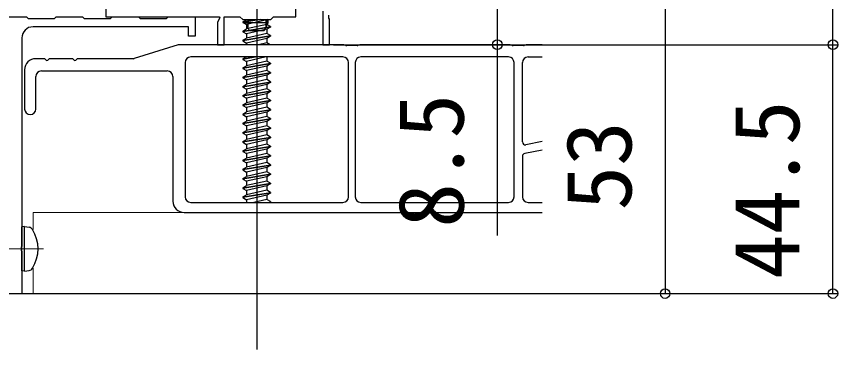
# Model space of a CAD drawing. Units: millimetres, scale not verified. Extents: x -700 to 700, y -1044 to 1037.
# Drawn here: x -446 to -299, y -21.7 to 37.9 of the extents above; entities that cross this region are included whole.
import ezdxf
from ezdxf.enums import TextEntityAlignment as Align

# ---------------------------------------------------------------- set-up
doc = ezdxf.new("R2010")
doc.units = ezdxf.units.MM
doc.header["$LTSCALE"] = 6
for name, color, linetype in [('0-3_YKK_11', 7, 'Continuous'), ('0-6_YKK_13', 4, 'Continuous'), ('0-7_YKK_D', 6, 'Continuous')]:
    doc.layers.add(name, color=color, linetype=linetype)
doc.layers.add('0-5_YKK_12', color=2, linetype='Continuous', lineweight=18)
doc.styles.add('ＭＳ ゴシック', font='')
doc.styles.get('ＭＳ ゴシック').set_extended_font_data('MS Gothic')

msp = doc.modelspace()

# ---------------------------------------------------------------- linework, layer by layer
at = {"layer": '0-3_YKK_11'}
for points in [[(-429.998, 41.301), (-429.998, 37.801)], [(-429.998, 37.801), (-409.714, 37.801), (-409.583, 37.574), (-409.998, 36.854), (-409.998, 32.801), (-408.798, 32.801), (-408.798, 37.801), (-405.998, 37.801), (-405.498, 37.301), (-400.498, 37.301), (-399.998, 37.801), (-395.998, 37.801), (-395.998, 39.801), (-392.198, 39.801)], [(-391.198, 38.801), (-391.198, 32.801), (-389.998, 32.801), (-389.998, 37.342), (-390.118, 37.526), (-390.118, 38.076)], [(-449.998, 37.801), (-444.148, 37.801), (-443.848, 37.501), (-439.148, 37.501), (-438.848, 37.801), (-434.148, 37.801), (-433.848, 37.501), (-429.148, 37.501), (-428.848, 37.801), (-424.148, 37.801), (-423.848, 37.501), (-419.148, 37.501), (-418.848, 37.801), (-413.998, 37.801), (-413.998, 34.301), (-415.198, 34.301), (-415.198, 36.001), (-442.998, 36.001)], [(-444.998, 34.001), (-444.998, -3.241), (-445.118, -3.424), (-445.118, -3.974), (-444.998, -4.158), (-444.998, -11.699)]]:
    msp.add_lwpolyline(points, dxfattribs=at)
msp.add_arc((-442.998, 34.001), 2, 90, 180, dxfattribs=at)
at = {"layer": '0-5_YKK_12'}
for p, q in [((-352, 2.801), (-442.998, 2.801)), ((-442.998, -0.258), (-442.998, 2.801)), ((-441.098, -3.699), (-461.998, -3.699)), ((-442.998, -11.699), (-442.998, -7.141))]:
    msp.add_line(p, q, dxfattribs=at)
at = {"layer": '0-6_YKK_13'}
for p, q in [((-402.998, 44.801), (-402.998, 34.813)), ((-402.998, 43.401), (-402.998, -21.699)), ((-402.286, 37.301), (-405.47, 36.77)), ((-405.47, 36.888), (-402.993, 37.301)), ((-405.47, 36.888), (-404.823, 37.261)), ((-405.47, 36.888), (-405.47, 36.77)), ((-405.47, 36.77), (-404.823, 36.396)), ((-404.998, 37.301), (-404.998, 36.701)), ((-404.823, 37.301), (-404.823, 37.261)), ((-401.174, 37.22), (-404.823, 36.396)), ((-404.619, 37.301), (-404.619, 35.943)), ((-401.377, 37.301), (-401.377, 35.943)), ((-401.035, 37.301), (-401.174, 37.22)), ((-401.174, 37.22), (-401.174, 36.438)), ((-400.998, 37.301), (-400.998, 36.701)), ((-405.47, 35.24), (-400.527, 36.064)), ((-400.527, 35.946), (-405.47, 35.122)), ((-405.47, 35.24), (-404.823, 35.614)), ((-400.998, 36.701), (-404.998, 36.701)), ((-404.298, 35.301), (-404.998, 36.701)), ((-401.174, 36.438), (-404.823, 35.614)), ((-404.823, 36.396), (-404.823, 35.614)), ((-401.698, 35.301), (-404.298, 35.301)), ((-400.998, 36.701), (-401.698, 35.301)), ((-400.527, 36.064), (-401.174, 36.438)), ((-401.174, 35.572), (-401.174, 34.79)), ((-400.527, 36.064), (-400.527, 35.946)), ((-405.47, 35.24), (-405.47, 35.122)), ((-405.47, 35.122), (-404.823, 34.748)), ((-405.47, 33.592), (-400.527, 34.416)), ((-400.527, 34.298), (-405.47, 33.474)), ((-405.47, 33.592), (-404.823, 33.966)), ((-401.174, 34.79), (-404.823, 33.966)), ((-404.823, 34.748), (-404.823, 33.966)), ((-400.527, 34.416), (-401.174, 34.79)), ((-401.174, 33.924), (-401.174, 33.142)), ((-400.527, 34.416), (-400.527, 34.298)), ((-417.071, 32.778), (-424.926, 30.323)), ((-387.572, 32.801), (-416.922, 32.801)), ((-405.47, 33.592), (-405.47, 33.474)), ((-405.47, 33.474), (-404.823, 33.101)), ((-404.823, 33.101), (-404.823, 32.801)), ((-387.069, 32.672), (-387.428, 32.78)), ((-385.072, 32.651), (-386.925, 32.651)), ((-384.569, 32.78), (-384.928, 32.672)), ((-357.822, 32.801), (-384.425, 32.801)), ((-357.319, 32.672), (-357.678, 32.78)), ((-355.322, 32.651), (-357.175, 32.651)), ((-354.819, 32.78), (-355.178, 32.672)), ((-352, 32.801), (-354.675, 32.801)), ((-441.018, 30.301), (-442.498, 30.301)), ((-436.018, 30.301), (-439.979, 30.301)), ((-425.075, 30.301), (-434.979, 30.301)), ((-415.798, 29.601), (-415.798, 5.601)), ((-387.598, 30.601), (-414.798, 30.601)), ((-402.937, 30.601), (-405.47, 30.179)), ((-405.47, 30.296), (-403.644, 30.601)), ((-405.47, 30.296), (-404.943, 30.601)), ((-405.47, 30.296), (-405.47, 30.179)), ((-405.47, 30.179), (-404.823, 29.805)), ((-405.47, 28.648), (-400.527, 29.472)), ((-401.298, 30.601), (-404.823, 29.805)), ((-401.174, 29.846), (-404.823, 29.022)), ((-404.823, 29.805), (-404.823, 29.022)), ((-401.174, 30.601), (-401.174, 29.846)), ((-400.527, 29.472), (-401.174, 29.846)), ((-400.527, 29.472), (-400.527, 29.355)), ((-386.598, 5.601), (-386.598, 29.601)), ((-385.398, 29.601), (-385.398, 5.601)), ((-357.998, 30.601), (-384.398, 30.601)), ((-356.998, 5.601), (-356.998, 29.601)), ((-355.498, 15.411), (-355.498, 29.601)), ((-354.498, 30.601), (-352, 30.601)), ((-444.498, 28.301), (-444.498, 21.301)), ((-441.498, 28.101), (-418.998, 28.101)), ((-400.527, 29.355), (-405.47, 28.531)), ((-405.47, 28.648), (-404.823, 29.022)), ((-405.47, 28.648), (-405.47, 28.531)), ((-405.47, 28.531), (-404.823, 28.157)), ((-401.174, 28.198), (-404.823, 27.374)), ((-404.823, 28.157), (-404.823, 27.374)), ((-401.174, 28.981), (-401.174, 28.198)), ((-400.527, 27.824), (-401.174, 28.198)), ((-442.498, 21.301), (-442.498, 27.101)), ((-417.998, 27.101), (-417.998, 4.801)), ((-405.47, 27.001), (-400.527, 27.824)), ((-400.527, 27.707), (-405.47, 26.883)), ((-405.47, 27.001), (-404.823, 27.374)), ((-405.47, 27.001), (-405.47, 26.883)), ((-405.47, 26.883), (-404.823, 26.509)), ((-401.174, 26.55), (-404.823, 25.726)), ((-404.823, 26.509), (-404.823, 25.726)), ((-401.174, 27.333), (-401.174, 26.55)), ((-400.527, 26.177), (-401.174, 26.55)), ((-400.527, 27.824), (-400.527, 27.707)), ((-405.47, 25.353), (-400.527, 26.177)), ((-400.527, 26.059), (-405.47, 25.235)), ((-405.47, 25.353), (-404.823, 25.726)), ((-405.47, 25.353), (-405.47, 25.235)), ((-405.47, 25.235), (-404.823, 24.861)), ((-401.174, 25.685), (-401.174, 24.902)), ((-400.527, 26.177), (-400.527, 26.059)), ((-405.47, 23.705), (-400.527, 24.529)), ((-400.527, 24.411), (-405.47, 23.587)), ((-405.47, 23.705), (-404.823, 24.079)), ((-405.47, 23.705), (-405.47, 23.587)), ((-405.47, 23.587), (-404.823, 23.213)), ((-401.174, 24.902), (-404.823, 24.079)), ((-404.823, 24.861), (-404.823, 24.079)), ((-400.527, 24.529), (-401.174, 24.902)), ((-401.174, 24.037), (-401.174, 23.255)), ((-400.527, 24.529), (-400.527, 24.411)), ((-405.47, 22.057), (-400.527, 22.881)), ((-400.527, 22.763), (-405.47, 21.939)), ((-405.47, 22.057), (-404.823, 22.431)), ((-405.47, 22.057), (-405.47, 21.939)), ((-401.174, 23.255), (-404.823, 22.431)), ((-404.823, 23.213), (-404.823, 22.431)), ((-400.527, 22.881), (-401.174, 23.255)), ((-401.174, 22.389), (-401.174, 21.607)), ((-400.527, 22.881), (-400.527, 22.763)), ((-405.47, 21.939), (-404.823, 21.565)), ((-405.47, 20.409), (-400.527, 21.233)), ((-400.527, 21.115), (-405.47, 20.291)), ((-405.47, 20.409), (-404.823, 20.783)), ((-401.174, 21.607), (-404.823, 20.783)), ((-404.823, 21.565), (-404.823, 20.783)), ((-400.527, 21.233), (-401.174, 21.607)), ((-401.174, 20.741), (-401.174, 19.959)), ((-400.527, 21.233), (-400.527, 21.115)), ((-405.47, 20.409), (-405.47, 20.291)), ((-405.47, 20.291), (-404.823, 19.918)), ((-405.47, 18.761), (-400.527, 19.585)), ((-400.527, 19.467), (-405.47, 18.643)), ((-405.47, 18.761), (-404.823, 19.135)), ((-401.174, 19.959), (-404.823, 19.135)), ((-404.823, 19.918), (-404.823, 19.135)), ((-400.527, 19.585), (-401.174, 19.959)), ((-400.527, 19.585), (-400.527, 19.467)), ((-405.47, 18.761), (-405.47, 18.643)), ((-405.47, 18.643), (-404.823, 18.27)), ((-405.47, 17.113), (-400.527, 17.937)), ((-400.527, 17.82), (-405.47, 16.996)), ((-401.174, 18.311), (-404.823, 17.487)), ((-404.823, 18.27), (-404.823, 17.487)), ((-401.174, 19.094), (-401.174, 18.311)), ((-400.527, 17.937), (-401.174, 18.311)), ((-400.527, 17.937), (-400.527, 17.82)), ((-405.47, 17.113), (-404.823, 17.487)), ((-405.47, 17.113), (-405.47, 16.996)), ((-405.47, 16.996), (-404.823, 16.622)), ((-405.47, 15.465), (-400.527, 16.289)), ((-400.527, 16.172), (-405.47, 15.348)), ((-401.174, 16.663), (-404.823, 15.839)), ((-404.823, 16.622), (-404.823, 15.839)), ((-401.174, 17.446), (-401.174, 16.663)), ((-400.527, 16.289), (-401.174, 16.663)), ((-400.527, 16.289), (-400.527, 16.172)), ((-405.47, 15.465), (-404.823, 15.839)), ((-405.47, 15.465), (-405.47, 15.348)), ((-405.47, 15.348), (-404.823, 14.974)), ((-401.174, 15.015), (-404.823, 14.191)), ((-404.823, 14.974), (-404.823, 14.191)), ((-401.174, 15.798), (-401.174, 15.015)), ((-400.527, 14.641), (-401.174, 15.015)), ((-352, 15.5), (-354.9, 14.92)), ((-405.47, 13.818), (-400.527, 14.641)), ((-400.527, 14.524), (-405.47, 13.7)), ((-405.47, 13.818), (-404.823, 14.191)), ((-405.47, 13.818), (-405.47, 13.7)), ((-405.47, 13.7), (-404.823, 13.326)), ((-401.174, 13.367), (-404.823, 12.543)), ((-404.823, 13.326), (-404.823, 12.543)), ((-401.174, 14.15), (-401.174, 13.367)), ((-400.527, 12.994), (-401.174, 13.367)), ((-400.527, 14.641), (-400.527, 14.524)), ((-352, 13.971), (-355.096, 13.351)), ((-405.47, 12.17), (-400.527, 12.994)), ((-400.527, 12.876), (-405.47, 12.052)), ((-405.47, 12.17), (-404.823, 12.543)), ((-405.47, 12.17), (-405.47, 12.052)), ((-405.47, 12.052), (-404.823, 11.678)), ((-401.174, 12.502), (-401.174, 11.72)), ((-400.527, 12.994), (-400.527, 12.876)), ((-355.498, 12.861), (-355.498, 5.601)), ((-405.47, 10.522), (-400.527, 11.346)), ((-400.527, 11.228), (-405.47, 10.404)), ((-405.47, 10.522), (-404.823, 10.896)), ((-405.47, 10.522), (-405.47, 10.404)), ((-405.47, 10.404), (-404.823, 10.03)), ((-401.174, 11.72), (-404.823, 10.896)), ((-404.823, 11.678), (-404.823, 10.896)), ((-400.527, 11.346), (-401.174, 11.72)), ((-401.174, 10.854), (-401.174, 10.072)), ((-400.527, 11.346), (-400.527, 11.228)), ((-405.47, 8.874), (-400.527, 9.698)), ((-400.527, 9.58), (-405.47, 8.756)), ((-405.47, 8.874), (-404.823, 9.248)), ((-405.47, 8.874), (-405.47, 8.756)), ((-401.174, 10.072), (-404.823, 9.248)), ((-404.823, 10.03), (-404.823, 9.248)), ((-400.527, 9.698), (-401.174, 10.072)), ((-401.174, 9.206), (-401.174, 8.424)), ((-400.527, 9.698), (-400.527, 9.58)), ((-405.47, 8.756), (-404.823, 8.382)), ((-405.47, 7.226), (-400.527, 8.05)), ((-400.527, 7.932), (-405.47, 7.108)), ((-405.47, 7.226), (-404.823, 7.6)), ((-401.174, 8.424), (-404.823, 7.6)), ((-404.823, 8.382), (-404.823, 7.6)), ((-400.527, 8.05), (-401.174, 8.424)), ((-401.174, 7.559), (-401.174, 6.776)), ((-400.527, 8.05), (-400.527, 7.932)), ((-405.47, 7.226), (-405.47, 7.108)), ((-405.47, 7.108), (-404.823, 6.735)), ((-405.47, 5.578), (-400.527, 6.402)), ((-400.527, 6.284), (-405.47, 5.46)), ((-405.47, 5.578), (-404.823, 5.952)), ((-401.174, 6.776), (-404.823, 5.952)), ((-404.823, 6.735), (-404.823, 5.952)), ((-400.527, 6.402), (-401.174, 6.776)), ((-401.174, 5.911), (-401.174, 5.128)), ((-400.527, 6.402), (-400.527, 6.284)), ((-414.798, 4.601), (-387.598, 4.601)), ((-405.47, 5.578), (-405.47, 5.46)), ((-405.47, 5.46), (-404.823, 5.087)), ((-404.823, 5.087), (-404.823, 4.601)), ((-401.174, 5.128), (-403.509, 4.601)), ((-400.527, 4.754), (-401.174, 5.128)), ((-400.527, 4.637), (-400.742, 4.601)), ((-400.527, 4.637), (-400.589, 4.601)), ((-400.527, 4.754), (-400.527, 4.637)), ((-384.398, 4.601), (-357.998, 4.601)), ((-354.498, 4.601), (-352, 4.601)), ((-415.998, 2.801), (-352, 2.801)), ((-444.498, 0.301), (-444.998, 0.213)), ((-444.998, -7.611), (-444.998, 0.213)), ((-444.498, 0.301), (-443.696, 0.159)), ((-444.498, -7.699), (-444.498, 0.301)), ((-444.498, -7.699), (-444.998, -7.611)), ((-444.498, -7.699), (-443.696, -7.558))]:
    msp.add_line(p, q, dxfattribs=at)
for points in [[(-400.527, 35.946), (-401.174, 35.572), (-404.823, 34.748)], [(-400.527, 34.298), (-401.174, 33.924), (-404.823, 33.101)], [(-400.583, 32.801), (-401.174, 33.142), (-402.685, 32.801)], [(-400.527, 29.355), (-401.174, 28.981), (-404.823, 28.157)], [(-400.527, 27.707), (-401.174, 27.333), (-404.823, 26.509)], [(-400.527, 26.059), (-401.174, 25.685), (-404.823, 24.861)], [(-400.527, 24.411), (-401.174, 24.037), (-404.823, 23.213)], [(-400.527, 22.763), (-401.174, 22.389), (-404.823, 21.565)], [(-400.527, 21.115), (-401.174, 20.741), (-404.823, 19.918)], [(-400.527, 19.467), (-401.174, 19.094), (-404.823, 18.27)], [(-400.527, 17.82), (-401.174, 17.446), (-404.823, 16.622)], [(-400.527, 16.172), (-401.174, 15.798), (-404.823, 14.974)], [(-400.527, 14.524), (-401.174, 14.15), (-404.823, 13.326)], [(-400.527, 12.876), (-401.174, 12.502), (-404.823, 11.678)], [(-400.527, 11.228), (-401.174, 10.854), (-404.823, 10.03)], [(-400.527, 9.58), (-401.174, 9.206), (-404.823, 8.382)], [(-400.527, 7.932), (-401.174, 7.559), (-404.823, 6.735)], [(-400.527, 6.284), (-401.174, 5.911), (-404.823, 5.087)]]:
    msp.add_lwpolyline(points, dxfattribs=at)
for centre, radius, start, end in [((-416.922, 32.301), 0.5, 90, 107.35402), ((-387.572, 32.301), 0.5, 73.30076, 90), ((-386.925, 33.151), 0.5, 253.30076, 270), ((-385.072, 33.151), 0.5, 270, 286.69924), ((-384.425, 32.301), 0.5, 90, 106.69924), ((-357.822, 32.301), 0.5, 73.30076, 90), ((-357.175, 33.151), 0.5, 253.30076, 270), ((-355.322, 33.151), 0.5, 270, 286.69924), ((-354.675, 32.301), 0.5, 90, 106.69924), ((-442.498, 28.301), 2, 90, 180), ((-441.018, 30.001), 0.3, 30, 90), ((-440.498, 30.301), 0.3, 210, 330), ((-439.979, 30.001), 0.3, 90, 150), ((-436.018, 30.001), 0.3, 30, 90), ((-435.498, 30.301), 0.3, 210, 330), ((-434.979, 30.001), 0.3, 90, 150), ((-425.075, 30.801), 0.5, 270, 287.35402), ((-414.798, 29.601), 1, 90, 180), ((-387.598, 29.601), 1, 0, 90), ((-384.398, 29.601), 1, 90, 180), ((-357.998, 29.601), 1, 360, 90), ((-354.498, 29.601), 1, 90, 180), ((-441.498, 27.101), 1, 90, 180), ((-418.998, 27.101), 1, 0, 90), ((-443.498, 21.301), 1, 180, 0), ((-354.998, 15.411), 0.5, 180, 281.30993), ((-354.998, 12.861), 0.5, 101.30993, 180), ((-415.998, 4.801), 2, 180, 270), ((-414.798, 5.601), 1, 180, 270), ((-387.598, 5.601), 1, 270, 0), ((-384.398, 5.601), 1, 180, 270), ((-357.998, 5.601), 1, 270, 360), ((-354.498, 5.601), 1, 180, 270), ((-443.852, -0.727), 0.9, 32.05588, 80), ((-448.598, -3.699), 6.5, 327.94412, 32.05588), ((-443.852, -6.672), 0.9, 280, 327.94412)]:
    msp.add_arc(centre, radius, start, end, dxfattribs=at)
at = {"layer": '0-7_YKK_D'}
for p, q in [((-300, 32.801), (-300, 573.3)), ((-330, 41.301), (-330, -11.7)), ((-389.298, 32.801), (-299, 32.801)), ((-389.298, 32.801), (-299, 32.801)), ((-365.911, 32.801), (-359, 32.801)), ((-300, -11.7), (-300, 32.801)), ((-449.3, -11.7), (-299, -11.7)), ((-449.3, -11.7), (-329, -11.7))]:
    msp.add_line(p, q, dxfattribs=at)
msp.add_lwpolyline([(-360, 41.301), (-360, 32.801), (-360, -1.327)], dxfattribs=at)
for centre in [(-360, 32.801), (-300, 32.801), (-300, 32.801), (-330, -11.7), (-300, -11.7)]:
    msp.add_circle(centre, 0.85, dxfattribs=at)

# ---------------------------------------------------------------- texts
at = {"layer": '0-7_YKK_D', "style": 'ＭＳ ゴシック'}
for s, p in [('8.5', (-362.5, 0.082)), ('44.5', (-302.5, -9.086)), ('53', (-332.5, 3.164))]:
    msp.add_text(s, height=11.73, rotation=90, dxfattribs=at).set_placement(p, align=Align.BOTTOM_LEFT)

doc.saveas('drawing.dxf')
